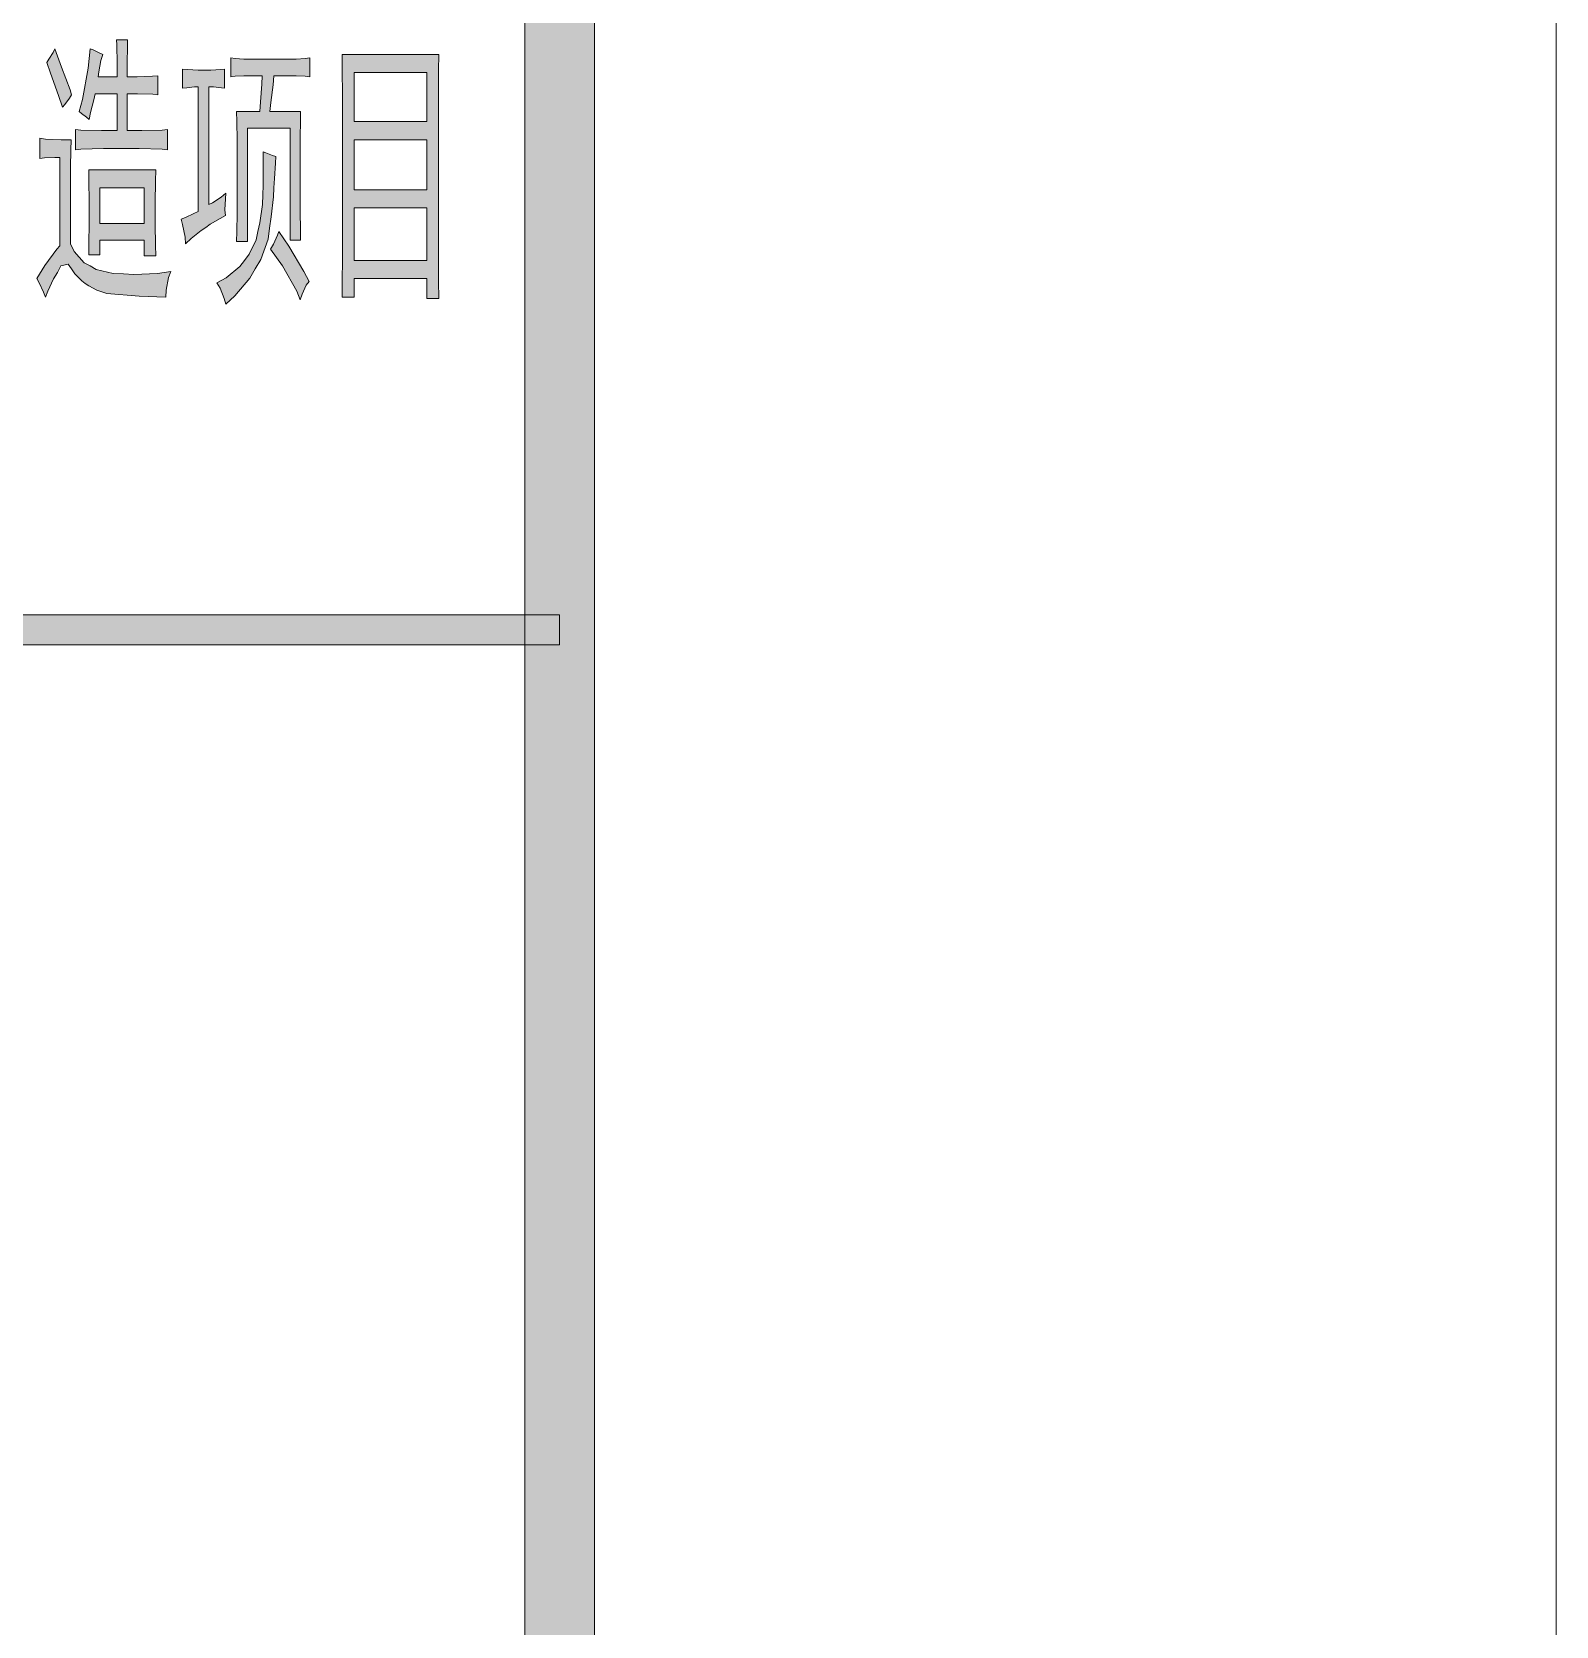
# Model space of a CAD drawing. Header units: millimetres. Extents: x -4415 to 173792, y -78716 to 47289.
# Drawn here: x 169203 to 173792, y -64460 to -59659 of the extents above; entities that cross this region are included whole.
import ezdxf

# ---------------------------------------------------------------- set-up
doc = ezdxf.new("R2010")
doc.units = ezdxf.units.MM

msp = doc.modelspace()

# ---------------------------------------------------------------- hatches: boundary and pattern name
h = msp.add_hatch(color=0)
h.dxf.hatch_style = 2
h.paths.add_polyline_path([(170896.4, -75821.1), (170687.1, -75610.7), (170687.1, 44182.9), (170896.4, 44393.3)])
h = msp.add_hatch(color=0)
h.dxf.hatch_style = 2
h.paths.add_polyline_path([(169322.7, -59848.6), (169316.3, -59858.2), (169302.3, -59877.6), (169294.8, -59886.2), (169283, -59850.7), (169259.4, -59783.1), (169247.5, -59750.9), (169254, -59741.2), (169266.9, -59720.8), (169272.2, -59710.1), (169292.6, -59764.9), (169318.4, -59833.6)])
h = msp.add_hatch(color=0)
h.dxf.hatch_style = 2
h.paths.add_polyline_path([(169416.1, -59727.3), (169410.7, -59745.5), (169404.3, -59779.9), (169402.1, -59794.9), (169460.1, -59794.9), (169460.1, -59754.1), (169459, -59698.3), (169458, -59683.3), (169491.2, -59683.3), (169491.2, -59700.4), (169490.2, -59756.3), (169490.2, -59794.9), (169520.2, -59794.9), (169566.4, -59792.8), (169582.5, -59791.7), (169582.5, -59848.6), (169567.4, -59846.4), (169521.3, -59845.4), (169490.2, -59845.4), (169490.2, -59955.9), (169534.2, -59955.9), (169595.4, -59954.9), (169611.5, -59952.7), (169611.5, -60013.9), (169595.4, -60011.8), (169525.6, -60010.7), (169471.9, -60010.7), (169418.2, -60010.7), (169350.6, -60011.8), (169334.5, -60013.9), (169334.5, -59952.7), (169350.6, -59954.9), (169412.9, -59955.9), (169460.1, -59955.9), (169460.1, -59845.4), (169393.5, -59845.4), (169389.2, -59863.6), (169379.6, -59902.3), (169375.3, -59922.7), (169367.8, -59916.2), (169352.7, -59904.4), (169345.2, -59899), (169354.9, -59862.5), (169372.1, -59768.1), (169378.5, -59710.1), (169387.1, -59713.3), (169405.4, -59721.9)])
h = msp.add_hatch(color=0)
h.dxf.hatch_style = 2
h.paths.add_polyline_path([(169985, -59741.2), (169999, -59741.2), (170025.8, -59739.1), (170039.8, -59736.9), (170039.8, -59794.9), (170025.8, -59792.8), (169999, -59791.7), (169985, -59791.7), (169931.4, -59791.7), (169929.2, -59818.5), (169922.8, -59872.2), (169919.6, -59899), (170011.9, -59899), (170011.9, -59924.8), (170010.8, -59979.6), (170010.8, -60010.7), (170010.8, -60179.2), (170010.8, -60200.7), (170011.9, -60254.4), (170011.9, -60286.6), (169980.7, -60286.6), (169980.7, -59949.5), (169851.9, -59949.5), (169851.9, -60289.8), (169818.6, -60289.8), (169819.7, -60259.7), (169820.8, -60206.1), (169820.8, -60182.4), (169820.8, -60010.7), (169820.8, -59984.9), (169819.7, -59929.1), (169818.6, -59899), (169889.5, -59899), (169891.6, -59870.1), (169894.9, -59816.4), (169895.9, -59791.7), (169854.1, -59791.7), (169841.2, -59791.7), (169815.4, -59792.8), (169801.5, -59794.9), (169801.5, -59736.9), (169815.4, -59739.1), (169841.2, -59741.2), (169854.1, -59741.2)])
h = msp.add_hatch(color=0)
h.paths.add_polyline_path([(170428.4, -59727.3), (170427.3, -59775.6), (170427.3, -59869), (170427.3, -59913), (170427.3, -60307), (170427.3, -60332.7), (170427.3, -60410), (170428.4, -60461.6), (170391.9, -60461.6), (170391.9, -60401.4), (170172.9, -60401.4), (170172.9, -60458.3), (170137.5, -60458.3), (170137.5, -60413.2), (170138.5, -60340.2), (170138.5, -60313.4), (170138.5, -59913), (170138.5, -59857.2), (170137.5, -59764.9), (170137.5, -59727.3)])
h.paths.add_polyline_path([(170391.9, -60347.8), (170391.9, -60188.9), (170172.9, -60188.9), (170172.9, -60347.8)])
h.paths.add_polyline_path([(170391.9, -60135.2), (170391.9, -59983.8), (170172.9, -59983.8), (170172.9, -60135.2)])
h.paths.add_polyline_path([(170391.9, -59929.1), (170391.9, -59781), (170172.9, -59781), (170172.9, -59929.1)])
h = msp.add_hatch(color=0)
h.dxf.hatch_style = 2
h.paths.add_polyline_path([(169785.4, -60212.5), (169769.3, -60221.1), (169739.2, -60238.3), (169726.3, -60247.9), (169712.4, -60257.6), (169682.3, -60281.2), (169665.1, -60297.3), (169664.1, -60276.9), (169656.5, -60239.3), (169652.3, -60223.2), (169665.1, -60217.9), (169690.9, -60206.1), (169703.8, -60199.6), (169703.8, -59825), (169693, -59825), (169669.4, -59827.1), (169656.5, -59828.2), (169656.5, -59771.3), (169671.6, -59772.4), (169703.8, -59774.5), (169722, -59774.5), (169741.4, -59774.5), (169771.4, -59772.4), (169783.2, -59771.3), (169783.2, -59828.2), (169773.6, -59827.1), (169749.9, -59825), (169736, -59825), (169736, -60179.2), (169746.7, -60173.9), (169772.5, -60156.7), (169786.4, -60144.9), (169785.4, -60162), (169784.3, -60195.3)])
h = msp.add_hatch(color=0)
h.dxf.hatch_style = 2
h.paths.add_polyline_path([(169217.5, -60401.4), (169242.2, -60362.8), (169277.6, -60313.4), (169287.3, -60303.7), (169287.3, -60037.5), (169272.2, -60037.5), (169241.1, -60038.6), (169227.2, -60040.7), (169227.2, -59979.6), (169244.3, -59981.7), (169291.6, -59983.8), (169321.6, -59983.8), (169320.5, -60015), (169319.5, -60066.5), (169319.5, -60084.8), (169319.5, -60297.3), (169330.2, -60320.9), (169360.3, -60354.2), (169378.5, -60363.9), (169396.8, -60374.6), (169447.2, -60386.4), (169478.3, -60387.5), (169509.5, -60389.6), (169581.4, -60386.4), (169621.1, -60381), (169614.7, -60398.2), (169607.2, -60436.9), (169606.1, -60458.3), (169525.6, -60455.1), (169429, -60446.5), (169413.9, -60442.2), (169398.9, -60436.9), (169374.2, -60424), (169363.5, -60416.5), (169353.8, -60409), (169332.4, -60387.5), (169322.7, -60372.5), (169312, -60358.5), (169290.5, -60363.9), (169279.8, -60383.2), (169267.9, -60402.5), (169250.8, -60440.1), (169244.3, -60458.3), (169237.9, -60443.3), (169225, -60414.3)])
h = msp.add_hatch(color=0)
h.dxf.hatch_style = 2
h.paths.add_polyline_path([(169937.8, -60034.3), (169936.7, -60054.7), (169933.5, -60100.9), (169931.4, -60128.8), (169930.3, -60155.6), (169923.8, -60215.7), (169918.5, -60250.1), (169914.2, -60283.4), (169892.7, -60344.5), (169875.5, -60372.5), (169859.4, -60400.4), (169814.4, -60454), (169786.4, -60478.7), (169782.1, -60461.6), (169769.3, -60430.4), (169759.6, -60414.3), (169787.5, -60399.3), (169829.4, -60366), (169843.3, -60347.8), (169857.3, -60328.4), (169877.7, -60285.5), (169883.1, -60259.7), (169889.5, -60234), (169897, -60179.2), (169898.1, -60150.2), (169899.2, -60121.3), (169899.2, -60055.8), (169899.2, -60020.3), (169907.7, -60023.6), (169927.1, -60031.1)])
h = msp.add_hatch(color=0)
h.paths.add_polyline_path([(169576, -60074), (169575, -60108.4), (169573.9, -60173.9), (169573.9, -60206.1), (169573.9, -60238.3), (169575, -60301.6), (169576, -60333.8), (169540.6, -60333.8), (169540.6, -60286.6), (169407.5, -60286.6), (169407.5, -60330.6), (169374.2, -60330.6), (169374.2, -60298.4), (169375.3, -60234), (169375.3, -60202.8), (169375.3, -60170.6), (169374.2, -60106.2), (169374.2, -60074)])
h.paths.add_polyline_path([(169540.6, -60236.1), (169540.6, -60128.8), (169407.5, -60128.8), (169407.5, -60236.1)])
h = msp.add_hatch(color=0)
h.dxf.hatch_style = 2
h.paths.add_polyline_path([(169946.4, -60259.7), (169976.5, -60304.8), (170021.5, -60381), (170037.6, -60411.1), (170029.1, -60421.8), (170016.2, -60448.7), (170010.8, -60465.8), (170001.1, -60440.1), (169957.1, -60363.9), (169921.7, -60313.4), (169930.3, -60298.4), (169942.1, -60271.5)])
h = msp.add_hatch(color=0)
h.dxf.hatch_style = 2
h.paths.add_polyline_path([(160328.9, -61505), (160328.9, -61414.8), (170791.2, -61414.8), (170791.2, -61505)])

# ---------------------------------------------------------------- linework, layer by layer
at = {"color": 0, "lineweight": 0}
for points in [[(-4415.2, -78716.4), (173791.7, -78716.4), (173791.7, 47288.5), (-4415.2, 47288.5)], [(170896.4, -75821.1), (170687.1, -75610.7), (170687.1, 44182.9), (170896.4, 44393.3)], [(169322.7, -59848.6), (169316.3, -59858.2), (169302.3, -59877.6), (169294.8, -59886.2), (169283, -59850.7), (169259.4, -59783.1), (169247.5, -59750.9), (169254, -59741.2), (169266.9, -59720.8), (169272.2, -59710.1), (169292.6, -59764.9), (169318.4, -59833.6)], [(169416.1, -59727.3), (169410.7, -59745.5), (169404.3, -59779.9), (169402.1, -59794.9), (169460.1, -59794.9), (169460.1, -59754.1), (169459, -59698.3), (169458, -59683.3), (169491.2, -59683.3), (169491.2, -59700.4), (169490.2, -59756.3), (169490.2, -59794.9), (169520.2, -59794.9), (169566.4, -59792.8), (169582.5, -59791.7), (169582.5, -59848.6), (169567.4, -59846.4), (169521.3, -59845.4), (169490.2, -59845.4), (169490.2, -59955.9), (169534.2, -59955.9), (169595.4, -59954.9), (169611.5, -59952.7), (169611.5, -60013.9), (169595.4, -60011.8), (169525.6, -60010.7), (169471.9, -60010.7), (169418.2, -60010.7), (169350.6, -60011.8), (169334.5, -60013.9), (169334.5, -59952.7), (169350.6, -59954.9), (169412.9, -59955.9), (169460.1, -59955.9), (169460.1, -59845.4), (169393.5, -59845.4), (169389.2, -59863.6), (169379.6, -59902.3), (169375.3, -59922.7), (169367.8, -59916.2), (169352.7, -59904.4), (169345.2, -59899), (169354.9, -59862.5), (169372.1, -59768.1), (169378.5, -59710.1), (169387.1, -59713.3), (169405.4, -59721.9)], [(169985, -59741.2), (169999, -59741.2), (170025.8, -59739.1), (170039.8, -59736.9), (170039.8, -59794.9), (170025.8, -59792.8), (169999, -59791.7), (169985, -59791.7), (169931.4, -59791.7), (169929.2, -59818.5), (169922.8, -59872.2), (169919.6, -59899), (170011.9, -59899), (170011.9, -59924.8), (170010.8, -59979.6), (170010.8, -60010.7), (170010.8, -60179.2), (170010.8, -60200.7), (170011.9, -60254.4), (170011.9, -60286.6), (169980.7, -60286.6), (169980.7, -59949.5), (169851.9, -59949.5), (169851.9, -60289.8), (169818.6, -60289.8), (169819.7, -60259.7), (169820.8, -60206.1), (169820.8, -60182.4), (169820.8, -60010.7), (169820.8, -59984.9), (169819.7, -59929.1), (169818.6, -59899), (169889.5, -59899), (169891.6, -59870.1), (169894.9, -59816.4), (169895.9, -59791.7), (169854.1, -59791.7), (169841.2, -59791.7), (169815.4, -59792.8), (169801.5, -59794.9), (169801.5, -59736.9), (169815.4, -59739.1), (169841.2, -59741.2), (169854.1, -59741.2)], [(170428.4, -59727.3), (170427.3, -59775.6), (170427.3, -59869), (170427.3, -59913), (170427.3, -60307), (170427.3, -60332.7), (170427.3, -60410), (170428.4, -60461.6), (170391.9, -60461.6), (170391.9, -60401.4), (170172.9, -60401.4), (170172.9, -60458.3), (170137.5, -60458.3), (170137.5, -60413.2), (170138.5, -60340.2), (170138.5, -60313.4), (170138.5, -59913), (170138.5, -59857.2), (170137.5, -59764.9), (170137.5, -59727.3)], [(169785.4, -60212.5), (169769.3, -60221.1), (169739.2, -60238.3), (169726.3, -60247.9), (169712.4, -60257.6), (169682.3, -60281.2), (169665.1, -60297.3), (169664.1, -60276.9), (169656.5, -60239.3), (169652.3, -60223.2), (169665.1, -60217.9), (169690.9, -60206.1), (169703.8, -60199.6), (169703.8, -59825), (169693, -59825), (169669.4, -59827.1), (169656.5, -59828.2), (169656.5, -59771.3), (169671.6, -59772.4), (169703.8, -59774.5), (169722, -59774.5), (169741.4, -59774.5), (169771.4, -59772.4), (169783.2, -59771.3), (169783.2, -59828.2), (169773.6, -59827.1), (169749.9, -59825), (169736, -59825), (169736, -60179.2), (169746.7, -60173.9), (169772.5, -60156.7), (169786.4, -60144.9), (169785.4, -60162), (169784.3, -60195.3)], [(170391.9, -59929.1), (170391.9, -59781), (170172.9, -59781), (170172.9, -59929.1)], [(169217.5, -60401.4), (169242.2, -60362.8), (169277.6, -60313.4), (169287.3, -60303.7), (169287.3, -60037.5), (169272.2, -60037.5), (169241.1, -60038.6), (169227.2, -60040.7), (169227.2, -59979.6), (169244.3, -59981.7), (169291.6, -59983.8), (169321.6, -59983.8), (169320.5, -60015), (169319.5, -60066.5), (169319.5, -60084.8), (169319.5, -60297.3), (169330.2, -60320.9), (169360.3, -60354.2), (169378.5, -60363.9), (169396.8, -60374.6), (169447.2, -60386.4), (169478.3, -60387.5), (169509.5, -60389.6), (169581.4, -60386.4), (169621.1, -60381), (169614.7, -60398.2), (169607.2, -60436.9), (169606.1, -60458.3), (169525.6, -60455.1), (169429, -60446.5), (169413.9, -60442.2), (169398.9, -60436.9), (169374.2, -60424), (169363.5, -60416.5), (169353.8, -60409), (169332.4, -60387.5), (169322.7, -60372.5), (169312, -60358.5), (169290.5, -60363.9), (169279.8, -60383.2), (169267.9, -60402.5), (169250.8, -60440.1), (169244.3, -60458.3), (169237.9, -60443.3), (169225, -60414.3)], [(170391.9, -60135.2), (170391.9, -59983.8), (170172.9, -59983.8), (170172.9, -60135.2)], [(169937.8, -60034.3), (169936.7, -60054.7), (169933.5, -60100.9), (169931.4, -60128.8), (169930.3, -60155.6), (169923.8, -60215.7), (169918.5, -60250.1), (169914.2, -60283.4), (169892.7, -60344.5), (169875.5, -60372.5), (169859.4, -60400.4), (169814.4, -60454), (169786.4, -60478.7), (169782.1, -60461.6), (169769.3, -60430.4), (169759.6, -60414.3), (169787.5, -60399.3), (169829.4, -60366), (169843.3, -60347.8), (169857.3, -60328.4), (169877.7, -60285.5), (169883.1, -60259.7), (169889.5, -60234), (169897, -60179.2), (169898.1, -60150.2), (169899.2, -60121.3), (169899.2, -60055.8), (169899.2, -60020.3), (169907.7, -60023.6), (169927.1, -60031.1)], [(169576, -60074), (169575, -60108.4), (169573.9, -60173.9), (169573.9, -60206.1), (169573.9, -60238.3), (169575, -60301.6), (169576, -60333.8), (169540.6, -60333.8), (169540.6, -60286.6), (169407.5, -60286.6), (169407.5, -60330.6), (169374.2, -60330.6), (169374.2, -60298.4), (169375.3, -60234), (169375.3, -60202.8), (169375.3, -60170.6), (169374.2, -60106.2), (169374.2, -60074)], [(169540.6, -60236.1), (169540.6, -60128.8), (169407.5, -60128.8), (169407.5, -60236.1)], [(170391.9, -60347.8), (170391.9, -60188.9), (170172.9, -60188.9), (170172.9, -60347.8)], [(169946.4, -60259.7), (169976.5, -60304.8), (170021.5, -60381), (170037.6, -60411.1), (170029.1, -60421.8), (170016.2, -60448.7), (170010.8, -60465.8), (170001.1, -60440.1), (169957.1, -60363.9), (169921.7, -60313.4), (169930.3, -60298.4), (169942.1, -60271.5)], [(160328.9, -61505), (160328.9, -61414.8), (170791.2, -61414.8), (170791.2, -61505)]]:
    msp.add_lwpolyline(points, close=True, dxfattribs=at)

doc.saveas('drawing.dxf')
